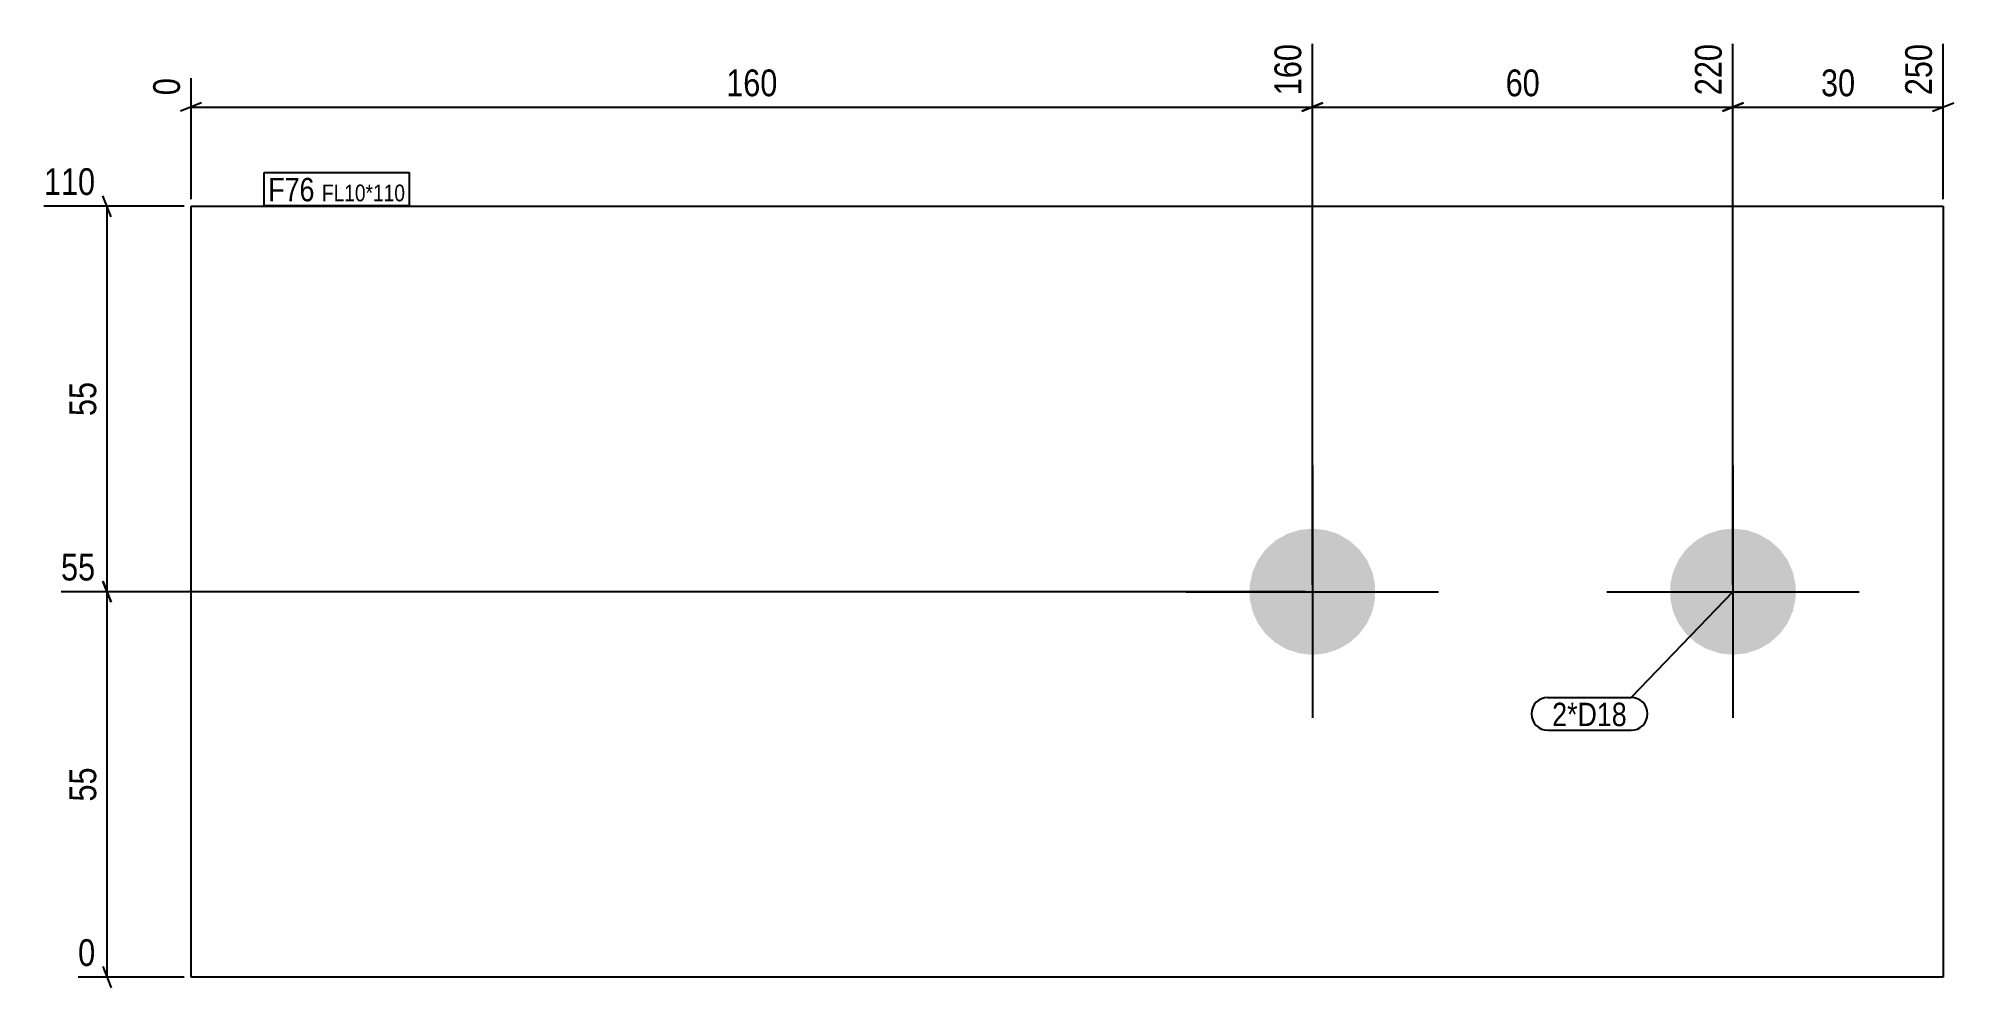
# Model space of a CAD drawing. Header units: millimetres. Extents: x 2 to 276, y 3 to 138.
import ezdxf

# ---------------------------------------------------------------- set-up
doc = ezdxf.new("R2010")
doc.units = ezdxf.units.MM
for name, color, linetype in [('MÅLSÆTNING', 7, 'Continuous'), ('STÅL', 7, 'Continuous'), ('TEKST', 7, 'Continuous')]:
    doc.layers.add(name, color=color, linetype=linetype)
doc.styles.add('Arial Narrow', font='ARIALN.TTF', dxfattribs={"height": 0.2})

msp = doc.modelspace()

# ---------------------------------------------------------------- hatches: boundary and pattern name
at = {"layer": 'STÅL', "linetype": 'Continuous'}
for points in [[(184.01, 68.5), (185.88, 68.3), (187.67, 67.72), (189.3, 66.78), (190.7, 65.52), (191.81, 64), (192.57, 62.28), (192.96, 60.44), (192.96, 58.56), (192.57, 56.72), (191.81, 55), (190.7, 53.48), (189.3, 52.22), (187.67, 51.28), (185.88, 50.7), (184.01, 50.5), (182.14, 50.7), (180.35, 51.28), (178.72, 52.22), (177.32, 53.48), (176.22, 55), (175.45, 56.72), (175.06, 58.56), (175.06, 60.44), (175.45, 62.28), (176.22, 64), (177.32, 65.52), (178.72, 66.78), (180.35, 67.72), (182.14, 68.3)], [(244.01, 68.5), (245.88, 68.3), (247.67, 67.72), (249.3, 66.78), (250.7, 65.52), (251.81, 64), (252.57, 62.28), (252.96, 60.44), (252.96, 58.56), (252.57, 56.72), (251.81, 55), (250.7, 53.48), (249.3, 52.22), (247.67, 51.28), (245.88, 50.7), (244.01, 50.5), (242.14, 50.7), (240.35, 51.28), (238.72, 52.22), (237.32, 53.48), (236.22, 55), (235.45, 56.72), (235.06, 58.56), (235.06, 60.44), (235.45, 62.28), (236.22, 64), (237.32, 65.52), (238.72, 66.78), (240.35, 67.72), (242.14, 68.3)]]:
    msp.add_hatch(color=3, dxfattribs=at).paths.add_polyline_path(points)

# ---------------------------------------------------------------- linework, layer by layer
at = {"layer": 'MÅLSÆTNING', "color": 7, "linetype": 'Continuous'}
for p, q in [((184.01, 60.5), (184.01, 137.66)), ((184.01, 60.5), (184.01, 137.66)), ((244.01, 60.5), (244.01, 137.66)), ((244.01, 60.5), (244.01, 137.66)), ((274.01, 115.5), (274.01, 137.66)), ((24.01, 115.5), (24.01, 132.78)), ((25.51, 129.24), (22.51, 128.04)), ((24.01, 128.64), (184.01, 128.64)), ((185.51, 129.24), (182.51, 128.04)), ((182.51, 128.04), (185.51, 129.24)), ((184.01, 128.64), (244.01, 128.64)), ((245.51, 129.24), (242.51, 128.04)), ((242.51, 128.04), (245.51, 129.24)), ((244.01, 128.64), (274.01, 128.64)), ((272.51, 128.04), (275.51, 129.24)), ((12.61, 113), (11.41, 116)), ((23.01, 114.5), (3, 114.5)), ((12.01, 59.5), (12.01, 114.5)), ((11.41, 61), (12.61, 58)), ((12.61, 58), (11.41, 61)), ((183.01, 59.5), (5.44, 59.5)), ((183.01, 59.5), (5.44, 59.5)), ((12.01, 4.5), (12.01, 59.5)), ((11.41, 6), (12.61, 3)), ((23.01, 4.5), (7.88, 4.5))]:
    msp.add_line(p, q, dxfattribs=at)
at = {"layer": 'STÅL', "color": 2, "linetype": 'Continuous'}
for p, q in [((24.01, 4.5), (24.01, 114.5)), ((24.01, 114.5), (274.01, 114.5)), ((274.01, 114.5), (274.01, 4.5)), ((274.01, 4.5), (24.01, 4.5))]:
    msp.add_line(p, q, dxfattribs=at)
at = {"layer": 'STÅL', "color": 3, "linetype": 'Continuous'}
for p, q in [((184.01, 77.5), (184.01, 41.5)), ((244.01, 77.5), (244.01, 41.5)), ((166.01, 59.5), (202.01, 59.5)), ((226.01, 59.5), (262.01, 59.5))]:
    msp.add_line(p, q, dxfattribs=at)

# ---------------------------------------------------------------- wipeouts: each hides what was drawn before it
at = {"color": 0}
msp.add_wipeout([(228.88, 40.32), (228.88, 43.82), (218.22, 43.82), (218.22, 40.32)], dxfattribs=at).dxf.layer = 'TEKST'

# ---------------------------------------------------------------- next in the draw order: wipeouts: each hides what was drawn before it
at = {"color": 0, "linetype": 'Continuous'}
for points in [[(183.21, 138.46), (177.61, 138.46), (177.61, 129.54), (183.21, 129.54)], [(243.21, 138.46), (237.61, 138.46), (237.61, 129.54), (243.21, 129.54)], [(273.21, 138.46), (267.61, 138.46), (267.61, 129.54), (273.21, 129.54)], [(23.21, 133.58), (17.61, 133.58), (17.61, 129.54), (23.21, 129.54)], [(11.11, 115.3), (11.11, 120.9), (2.2, 120.9), (2.2, 115.3)], [(11.11, 60.3), (11.11, 65.9), (4.64, 65.9), (4.64, 60.3)], [(11.11, 5.3), (11.11, 10.9), (7.08, 10.9), (7.08, 5.3)]]:
    msp.add_wipeout(points, dxfattribs=at).dxf.layer = 'MÅLSÆTNING'
at = {"color": 0}
for points, layer in [([(108.47, 129.39), (108.47, 134.99), (99.56, 134.99), (99.56, 129.39)], 'MÅLSÆTNING'), ([(217.25, 129.39), (217.25, 134.99), (210.78, 134.99), (210.78, 129.39)], 'MÅLSÆTNING'), ([(262.25, 129.39), (262.25, 134.99), (255.78, 134.99), (255.78, 129.39)], 'MÅLSÆTNING'), ([(11.26, 90.24), (5.66, 90.24), (5.66, 83.76), (11.26, 83.76)], 'MÅLSÆTNING'), ([(11.26, 35.24), (5.66, 35.24), (5.66, 28.76), (11.26, 28.76)], 'MÅLSÆTNING'), ([(41.62, 115.2), (41.62, 118.7), (35.01, 118.7), (35.01, 115.2)], 'TEKST'), ([(228.88, 40.32), (228.88, 43.82), (218.22, 43.82), (218.22, 40.32)], 'TEKST')]:
    msp.add_wipeout(points, dxfattribs=at).dxf.layer = layer

# ---------------------------------------------------------------- next in the draw order: linework, layer by layer
at = {"layer": 'TEKST', "color": 7, "linetype": 'Continuous'}
for p, q in [((244.01, 59.5), (229.48, 44.42)), ((217.62, 44.42), (229.48, 44.42)), ((217.62, 39.72), (229.48, 39.72))]:
    msp.add_line(p, q, dxfattribs=at)
for centre, start, end in [((217.62, 42.07), 90, 270), ((229.48, 42.07), 270, 90)]:
    msp.add_arc(centre, 2.35, start, end, dxfattribs=at)

# ---------------------------------------------------------------- next in the draw order: texts
at = {"layer": 'MÅLSÆTNING', "color": 3, "linetype": 'Continuous', "style": 'Arial Narrow'}
for s, height, p in [('160', 3.818, (182.41, 130.34)), ('220', 3.818, (242.41, 130.34)), ('250', 3.818, (272.41, 130.34)), ('0', 3.82, (22.41, 130.34))]:
    msp.add_text(s, height=height, rotation=90.0002, dxfattribs=at).set_placement(p)
at = {"layer": 'MÅLSÆTNING', "color": 3, "style": 'Arial Narrow'}
for s, p in [('160', (100.36, 130.19)), ('60', (211.58, 130.19)), ('30', (256.58, 130.19))]:
    msp.add_text(s, height=3.818, dxfattribs=at).set_placement(p)
at = {"layer": 'MÅLSÆTNING', "color": 3, "linetype": 'Continuous', "style": 'Arial Narrow'}
for s, height, p in [('110', 3.818, (3, 116.1)), ('55', 3.818, (5.44, 61.1)), ('0', 3.82, (7.88, 6.1))]:
    msp.add_text(s, height=height, dxfattribs=at).set_placement(p)
at = {"layer": 'MÅLSÆTNING', "color": 3, "style": 'Arial Narrow'}
for p in [(10.46, 84.56), (10.46, 29.56)]:
    msp.add_text('55', height=3.818, rotation=90.0002, dxfattribs=at).set_placement(p)
at = {"layer": 'TEKST', "color": 3, "style": 'Arial Narrow'}
msp.add_text('2*D18', height=3.34, dxfattribs=at).set_placement((218.22, 40.32))

# ---------------------------------------------------------------- next in the draw order: wipeouts: each hides what was drawn before it
at = {"color": 0}
msp.add_wipeout([(41.62, 115.2), (41.62, 118.7), (35.01, 118.7), (35.01, 115.2)], dxfattribs=at).dxf.layer = 'TEKST'

# ---------------------------------------------------------------- next in the draw order: linework, layer by layer
at = {"layer": 'TEKST', "color": 7, "linetype": 'Continuous'}
for p, q in [((34.41, 119.3), (55.15, 119.3)), ((34.41, 114.6), (34.41, 119.3))]:
    msp.add_line(p, q, dxfattribs=at)

# ---------------------------------------------------------------- next in the draw order: wipeouts: each hides what was drawn before it
at = {"color": 0}
msp.add_wipeout([(54.55, 115.2), (54.55, 117.7), (42.67, 117.7), (42.67, 115.2)], dxfattribs=at).dxf.layer = 'TEKST'

# ---------------------------------------------------------------- next in the draw order: wipeouts: each hides what was drawn before it
msp.add_wipeout([(54.55, 115.2), (54.55, 117.7), (42.67, 117.7), (42.67, 115.2)], dxfattribs=at).dxf.layer = 'TEKST'

# ---------------------------------------------------------------- next in the draw order: linework, layer by layer
at = {"layer": 'TEKST', "color": 7, "linetype": 'Continuous'}
for p, q in [((55.15, 114.6), (55.15, 119.3)), ((34.41, 114.6), (55.15, 114.6))]:
    msp.add_line(p, q, dxfattribs=at)

# ---------------------------------------------------------------- next in the draw order: texts
at = {"layer": 'TEKST', "color": 3, "style": 'Arial Narrow'}
for s, height, p in [('F76', 3.34, (35.01, 115.2)), ('FL10*110', 2.386, (42.67, 115.2))]:
    msp.add_text(s, height=height, dxfattribs=at).set_placement(p)

doc.saveas('drawing.dxf')
